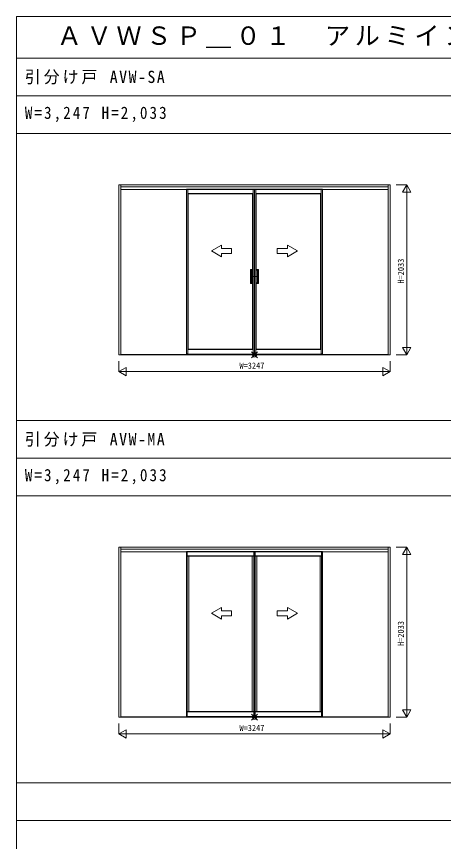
# Model space of a CAD drawing. Units: millimetres, scale not verified. Extents: x -21025 to 7656, y -14850 to 5150.
# Drawn here: x -21025 to -15911, y -4720 to 5150 of the extents above; entities that cross this region are included whole.
import ezdxf
from ezdxf.enums import TextEntityAlignment as Align

# ---------------------------------------------------------------- set-up
doc = ezdxf.new("R2010")
doc.units = ezdxf.units.MM
doc.header["$LTSCALE"] = 50
doc.linetypes.add('CHAIN2', pattern=[12, 9, -1, 1, -1])
doc.layers.add('0-0_0', color=7, linetype='Continuous')
for name, color, linetype, lineweight in [('0-1_YKK_F1', 7, 'Continuous', 9), ('0-2_YKK_IN', 7, 'Continuous', 9), ('0-3_YKK_A1', 4, 'Continuous', 9), ('0-4_YKK_N1', 2, 'Continuous', 9)]:
    doc.layers.add(name, color=color, linetype=linetype, lineweight=lineweight)
doc.styles.add('ＭＳ ゴシック', font='')
doc.styles.get('ＭＳ ゴシック').set_extended_font_data('MS Gothic')

msp = doc.modelspace()

# ---------------------------------------------------------------- linework, layer by layer
at = {"layer": '0-1_YKK_F1'}
for p, q in [((-21025, 5150), (7656.02, 5150)), ((-21025, -14850), (-21025, 5150)), ((-21025, 4650), (7475, 4650)), ((-21025, 4200), (7475, 4200)), ((-21025, 3750), (7475, 3750)), ((-21025, 315), (7475, 315)), ((-21025, -135), (7475, -135)), ((-21025, -585), (7475, -585)), ((-21025, -4020), (7475, -4020)), ((-21025, -4470), (7475, -4470))]:
    msp.add_line(p, q, dxfattribs=at)
at = {"layer": '0-2_YKK_IN'}
for p, q in [((-18210.36, 1137.85), (-18139.64, 1067.15)), ((-18210.36, 1067.15), (-18139.64, 1137.85)), ((-18210.36, -3197.15), (-18139.64, -3267.85)), ((-18210.36, -3267.85), (-18139.64, -3197.15))]:
    msp.add_line(p, q, dxfattribs=at)
for centre in [(-18175, 1102.5), (-18175, -3232.5)]:
    msp.add_circle(centre, 25, dxfattribs=at)
at = {"layer": '0-3_YKK_A1'}
for p, q in [((-19798.5, 3135.5), (-19798.5, 1102.5)), ((-16551.5, 3135.5), (-19798.5, 3135.5)), ((-19774.5, 3135.5), (-19774.5, 1102.5)), ((-19774.5, 3111.5), (-16575.5, 3111.5)), ((-19774.5, 3081.5), (-16575.5, 3081.5)), ((-18175, 3085.5), (-18989, 3085.5)), ((-18989, 3085.5), (-18989, 1102.5)), ((-18974, 3085.5), (-18974, 1114.5)), ((-18190, 3085.5), (-18190, 1114.5)), ((-18175, 3085.5), (-17361, 3085.5)), ((-18175, 1110.5), (-18175, 3085.5)), ((-18175, 1110.5), (-18175, 3085.5)), ((-18160, 3085.5), (-18160, 1114.5)), ((-17376, 3085.5), (-17376, 1114.5)), ((-17361, 3085.5), (-17361, 1102.5)), ((-16575.5, 1102.5), (-16575.5, 3135.5)), ((-16551.5, 1102.5), (-16551.5, 3135.5)), ((-18974, 3031.25), (-18190, 3031.25)), ((-18974, 3030.27), (-18967, 3027.5)), ((-18967, 3027.5), (-18967, 1168.5)), ((-18190, 3030.27), (-18197, 3027.5)), ((-17376, 3031.25), (-18160, 3031.25)), ((-18160, 3030.27), (-18153, 3027.5)), ((-17376, 3030.27), (-17383, 3027.5)), ((-17383, 3027.5), (-17383, 1168.5)), ((-18689, 2345.91), (-18569, 2415.19)), ((-18569, 2375.91), (-18569, 2415.19)), ((-18569, 2375.91), (-18449, 2375.91)), ((-18449, 2375.91), (-18449, 2315.91)), ((-17901, 2375.91), (-17901, 2315.91)), ((-17781, 2375.91), (-17901, 2375.91)), ((-17781, 2375.91), (-17781, 2415.19)), ((-17661, 2345.91), (-17781, 2415.19)), ((-18689, 2345.91), (-18569, 2276.63)), ((-18569, 2276.63), (-18569, 2315.91)), ((-18449, 2315.91), (-18569, 2315.91)), ((-17901, 2315.91), (-17781, 2315.91)), ((-17661, 2345.91), (-17781, 2276.63)), ((-17781, 2276.63), (-17781, 2315.91)), ((-18223.3, 2116), (-18223.3, 2123.5)), ((-18223.3, 2115), (-18223.3, 1966)), ((-18190.3, 2115.5), (-18222.8, 2115.5)), ((-18222.8, 2115.5), (-18210.8, 2115.5)), ((-18190, 2124.5), (-18222.3, 2124.5)), ((-18221.3, 2115.5), (-18222.3, 2115.5)), ((-18212.3, 2115), (-18212.3, 1966)), ((-18210.3, 2115), (-18210.3, 1966)), ((-18197.3, 2115.5), (-18197.3, 1965.5)), ((-18190.3, 2124.5), (-18190.3, 2115.5)), ((-18160, 2124.5), (-18127.7, 2124.5)), ((-18159.7, 2124.5), (-18159.7, 2115.5)), ((-18159.7, 2115.5), (-18127.2, 2115.5)), ((-18152.7, 2115.5), (-18152.7, 1965.5)), ((-18139.7, 2115), (-18139.7, 1966)), ((-18127.2, 2115.5), (-18139.2, 2115.5)), ((-18137.7, 2115), (-18137.7, 1966)), ((-18128.7, 2115.5), (-18127.7, 2115.5)), ((-18126.7, 2116), (-18126.7, 2123.5)), ((-18126.7, 2115), (-18126.7, 1966)), ((-18223.3, 1965), (-18223.3, 1957.5)), ((-18190.3, 1965.5), (-18222.8, 1965.5)), ((-18222.8, 1965.5), (-18210.8, 1965.5)), ((-18190, 1956.5), (-18222.3, 1956.5)), ((-18190.3, 1956.5), (-18190.3, 1965.5)), ((-18160, 1956.5), (-18127.7, 1956.5)), ((-18159.7, 1965.5), (-18127.2, 1965.5)), ((-18159.7, 1956.5), (-18159.7, 1965.5)), ((-18127.2, 1965.5), (-18139.2, 1965.5)), ((-18126.7, 1965), (-18126.7, 1957.5)), ((-19798.5, 1102.5), (-16551.5, 1102.5)), ((-16551.5, 1102.5), (-19798.5, 1102.5)), ((-19774.5, 1106.5), (-16575.5, 1106.5)), ((-18989.2, 1114.5), (-18989.2, 1111)), ((-18974, 1114.5), (-18989.2, 1114.5)), ((-18989, 1114.5), (-18974, 1114.5)), ((-18974, 1110.5), (-18988.7, 1110.5)), ((-18974, 1165.73), (-18967, 1168.5)), ((-18974, 1164.75), (-18190, 1164.75)), ((-18974, 1114.5), (-18974, 1110.5)), ((-18190, 1110.5), (-18974, 1110.5)), ((-18967, 1168.5), (-18197, 1168.5)), ((-18190, 1165.73), (-18197, 1168.5)), ((-18190, 1114.5), (-18190, 1110.5)), ((-18190, 1114.5), (-18174.8, 1114.5)), ((-18175, 1114.5), (-18190, 1114.5)), ((-18190, 1110.5), (-18175, 1110.5)), ((-18160, 1114.5), (-18175.2, 1114.5)), ((-18175, 1114.5), (-18160, 1114.5)), ((-18160, 1110.5), (-18175, 1110.5)), ((-18160, 1165.73), (-18153, 1168.5)), ((-17376, 1164.75), (-18160, 1164.75)), ((-18160, 1114.5), (-18160, 1110.5)), ((-18160, 1110.5), (-17376, 1110.5)), ((-17383, 1168.5), (-18153, 1168.5)), ((-17376, 1165.73), (-17383, 1168.5)), ((-17376, 1114.5), (-17376, 1110.5)), ((-17376, 1114.5), (-17360.8, 1114.5)), ((-17361, 1114.5), (-17376, 1114.5)), ((-17376, 1110.5), (-17361.3, 1110.5)), ((-17360.8, 1114.5), (-17360.8, 1111)), ((-19798.5, -1199.5), (-19798.5, -3232.5)), ((-16551.5, -1199.5), (-19798.5, -1199.5)), ((-19774.5, -1199.5), (-19774.5, -3232.5)), ((-19774.5, -1223.5), (-16575.5, -1223.5)), ((-19774.5, -1253.5), (-16575.5, -1253.5)), ((-18175, -1249.5), (-18989, -1249.5)), ((-18989, -1249.5), (-18989, -3232.5)), ((-18980, -1249.5), (-18980, -3220.5)), ((-18184, -1249.5), (-18184, -3220.5)), ((-18175, -1249.5), (-17361, -1249.5)), ((-18175, -3224.5), (-18175, -1249.5)), ((-18175, -3224.5), (-18175, -1249.5)), ((-18166, -1249.5), (-18166, -3220.5)), ((-17370, -1249.5), (-17370, -3220.5)), ((-17361, -1249.5), (-17361, -3232.5)), ((-16575.5, -3232.5), (-16575.5, -1199.5)), ((-16551.5, -3232.5), (-16551.5, -1199.5)), ((-18980, -1303.75), (-18184, -1303.75)), ((-18980, -1307.5), (-18184, -1307.5)), ((-18962, -1307.5), (-18962, -3166.5)), ((-18202, -1307.5), (-18202, -3166.5)), ((-18166, -1303.75), (-17370, -1303.75)), ((-18166, -1307.5), (-17370, -1307.5)), ((-18148, -1307.5), (-18148, -3166.5)), ((-17388, -1307.5), (-17388, -3166.5)), ((-18689, -1989.09), (-18569, -1919.81)), ((-18569, -1959.09), (-18569, -1919.81)), ((-18569, -1959.09), (-18449, -1959.09)), ((-18449, -1959.09), (-18449, -2019.09)), ((-17901, -1959.09), (-17901, -2019.09)), ((-17781, -1959.09), (-17901, -1959.09)), ((-17781, -1959.09), (-17781, -1919.81)), ((-17661, -1989.09), (-17781, -1919.81)), ((-18689, -1989.09), (-18569, -2058.37)), ((-18569, -2058.37), (-18569, -2019.09)), ((-18449, -2019.09), (-18569, -2019.09)), ((-17901, -2019.09), (-17781, -2019.09)), ((-17661, -1989.09), (-17781, -2058.37)), ((-17781, -2058.37), (-17781, -2019.09)), ((-19798.5, -3232.5), (-16551.5, -3232.5)), ((-16551.5, -3232.5), (-19798.5, -3232.5)), ((-19774.5, -3228.5), (-16575.5, -3228.5)), ((-18989.2, -3220.5), (-18989.2, -3224)), ((-18980, -3220.5), (-18989.2, -3220.5)), ((-18989, -3220.5), (-18980, -3220.5)), ((-18980, -3224.5), (-18988.7, -3224.5)), ((-18980, -3166.5), (-18184, -3166.5)), ((-18980, -3170.25), (-18184, -3170.25)), ((-18980, -3220.5), (-18980, -3224.5)), ((-18184, -3224.5), (-18980, -3224.5)), ((-18184, -3220.5), (-18184, -3224.5)), ((-18184, -3220.5), (-18174.8, -3220.5)), ((-18175, -3220.5), (-18184, -3220.5)), ((-18184, -3224.5), (-18175, -3224.5)), ((-18166, -3220.5), (-18175.2, -3220.5)), ((-18175, -3220.5), (-18166, -3220.5)), ((-18166, -3224.5), (-18175, -3224.5)), ((-18166, -3166.5), (-17370, -3166.5)), ((-18166, -3170.25), (-17370, -3170.25)), ((-18166, -3220.5), (-18166, -3224.5)), ((-17370, -3224.5), (-18166, -3224.5)), ((-17370, -3220.5), (-17370, -3224.5)), ((-17370, -3220.5), (-17360.8, -3220.5)), ((-17361, -3220.5), (-17370, -3220.5)), ((-17370, -3224.5), (-17361.3, -3224.5)), ((-17360.8, -3220.5), (-17360.8, -3224))]:
    msp.add_line(p, q, dxfattribs=at)
at = {"layer": '0-3_YKK_A1', "linetype": 'CHAIN2'}
for p, q in [((-18206.8, 2040.5), (-18226.8, 2040.5)), ((-18180.1, 2040.5), (-18223.3, 2040.5)), ((-18169.9, 2040.5), (-18126.7, 2040.5)), ((-18143.2, 2040.5), (-18123.2, 2040.5))]:
    msp.add_line(p, q, dxfattribs=at)
at = {"layer": '0-3_YKK_A1'}
for points in [[(-18967, 3027.5), (-18197, 3027.5), (-18197, 1168.5)], [(-17383, 3027.5), (-18153, 3027.5), (-18153, 1168.5)]]:
    msp.add_lwpolyline(points, dxfattribs=at)
for centre, radius, start, end in [((-18222.3, 2123.5), 1, 90, 180), ((-18222.8, 2116), 0.5, 180, 270), ((-18222.8, 2115), 0.5, 90, 180), ((-18212.8, 2115), 0.5, 0, 90), ((-18210.8, 2115), 0.5, 0, 90), ((-18139.2, 2115), 0.5, 90, 180), ((-18137.2, 2115), 0.5, 90, 180), ((-18127.7, 2123.5), 1, 0, 90), ((-18127.2, 2116), 0.5, 270, 0), ((-18127.2, 2115), 0.5, 0, 90), ((-18222.8, 1966), 0.5, 180, 270), ((-18222.8, 1965), 0.5, 90, 180), ((-18222.3, 1957.5), 1, 180, 270), ((-18212.8, 1966), 0.5, 270, 0), ((-18210.8, 1966), 0.5, 270, 0), ((-18139.2, 1966), 0.5, 180, 270), ((-18137.2, 1966), 0.5, 180, 270), ((-18127.7, 1957.5), 1, 270, 0), ((-18127.2, 1966), 0.5, 270, 0), ((-18127.2, 1965), 0.5, 0, 90), ((-18988.7, 1111), 0.5, 180, 270), ((-17361.3, 1111), 0.5, 270, 0), ((-18988.7, -3224), 0.5, 180, 270), ((-17361.3, -3224), 0.5, 270, 0)]:
    msp.add_arc(centre, radius, start, end, dxfattribs=at)
at = {"layer": '0-4_YKK_N1'}
for p, q in [((-16476.5, 3135.5), (-16351.5, 3135.5)), ((-16401.5, 3048.9), (-16351.5, 3135.5)), ((-16351.5, 3135.5), (-16351.5, 1102.5)), ((-16351.5, 3135.5), (-16301.5, 3048.9)), ((-16401.5, 3048.9), (-16301.5, 3048.9)), ((-16401.5, 1189.1), (-16351.5, 1102.5)), ((-16401.5, 1189.1), (-16301.5, 1189.1)), ((-16351.5, 1102.5), (-16301.5, 1189.1)), ((-16476.5, 1102.5), (-16351.5, 1102.5)), ((-16551.5, 1027.5), (-16551.5, 902.5)), ((-19798.5, 902.5), (-16551.5, 902.5)), ((-19798.5, 902.5), (-19711.9, 852.5)), ((-19711.9, 952.5), (-19711.9, 852.5)), ((-16638.1, 952.5), (-16638.1, 852.5)), ((-16638.1, 952.5), (-16551.5, 902.5)), ((-16638.1, 852.5), (-16551.5, 902.5)), ((-16476.5, -1199.5), (-16351.5, -1199.5)), ((-16401.5, -1286.1), (-16351.5, -1199.5)), ((-16351.5, -1199.5), (-16351.5, -3232.5)), ((-16351.5, -1199.5), (-16301.5, -1286.1)), ((-16401.5, -1286.1), (-16301.5, -1286.1)), ((-16401.5, -3145.9), (-16351.5, -3232.5)), ((-16401.5, -3145.9), (-16301.5, -3145.9)), ((-16351.5, -3232.5), (-16301.5, -3145.9)), ((-16476.5, -3232.5), (-16351.5, -3232.5)), ((-16551.5, -3307.5), (-16551.5, -3432.5)), ((-19798.5, -3432.5), (-16551.5, -3432.5)), ((-19798.5, -3432.5), (-19711.9, -3482.5)), ((-19711.9, -3382.5), (-19711.9, -3482.5)), ((-16638.1, -3382.5), (-16638.1, -3482.5)), ((-16638.1, -3382.5), (-16551.5, -3432.5)), ((-16638.1, -3482.5), (-16551.5, -3432.5))]:
    msp.add_line(p, q, dxfattribs=at)
for points in [[(-19798.5, 1027.5), (-19798.5, 902.5), (-19711.9, 952.5)], [(-19798.5, -3307.5), (-19798.5, -3432.5), (-19711.9, -3382.5)]]:
    msp.add_lwpolyline(points, dxfattribs=at)

# ---------------------------------------------------------------- texts
at = {"layer": '0-0_0', "color": 3, "insert": (-20541.67, 4775), "char_height": 219.9, "attachment_point": 7, "style": 'ＭＳ ゴシック'}
msp.add_mtext('\\T1.19;ＡＶＷＳＰ＿０１\\~\\~アルミインテリア建材\\~\\~スクリーンパーティション\\~\\~室内引戸\\~\\~ラウンドレール\\~\\~引分け戸', dxfattribs=at)
at = {"layer": '0-0_0', "char_height": 146.6, "attachment_point": 7, "style": 'ＭＳ ゴシック'}
for s, insert in [('\\T1.19;\\W0.95;引分け戸\\~AVW-SA', (-20925, 4337.5)), ('\\T1.28;\\W0.9;W=3,247\\~H=2,033', (-20925, 3887.5)), ('\\T1.19;\\W0.95;引分け戸\\~AVW-MA', (-20925, 2.5)), ('\\T1.28;\\W0.9;W=3,247\\~H=2,033', (-20925, -447.5))]:
    msp.add_mtext(s, dxfattribs=dict(at, insert=insert))
at = {"layer": '0-4_YKK_N1', "color": 4, "style": 'ＭＳ ゴシック'}
for p in [(-16363.5, 1954), (-16363.5, -2381)]:
    msp.add_text('H=2033', height=73.31, rotation=90, dxfattribs=at).set_placement(p, align=Align.BOTTOM_LEFT)
for p in [(-18355, 914.5), (-18355, -3420.5)]:
    msp.add_text('W=3247', height=73.31, dxfattribs=at).set_placement(p, align=Align.BOTTOM_LEFT)

doc.saveas('drawing.dxf')
